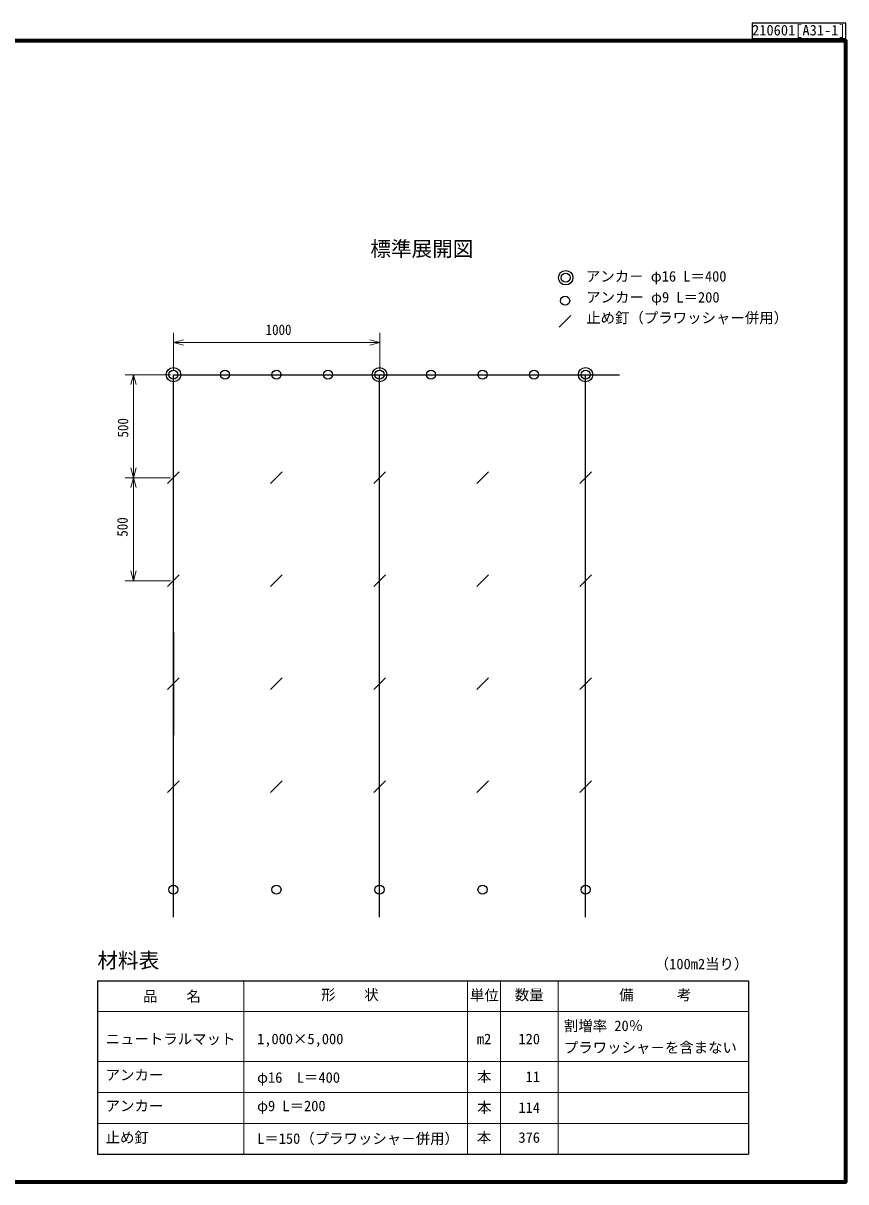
# Model space of a CAD drawing. Units: millimetres, scale not verified. Extents: x 200 to 8200, y 200 to 5825.
# Drawn here: x 4208 to 8200, y 200 to 5825 of the extents above; entities that cross this region are included whole.
import ezdxf
from ezdxf.enums import TextEntityAlignment as Align

# ---------------------------------------------------------------- set-up
doc = ezdxf.new("R2010")
doc.units = ezdxf.units.MM
doc.header["$LTSCALE"] = 20
for name, color, linetype, lineweight in [('C-DOC', 3, 'Continuous', 25), ('C-MTR-FRAM', 5, 'Continuous', 25), ('C-MTR-LINE', 5, 'Continuous', 13), ('C-STR', 7, 'Continuous', 25), ('C-STR-DIM', 1, 'Continuous', 13), ('C-STR-TXT', 7, 'Continuous', 25), ('C-TTL', 2, 'Continuous', 70)]:
    doc.layers.add(name, color=color, linetype=linetype, lineweight=lineweight)
for name, color, linetype in [('C-MTR', 5, 'Continuous'), ('C-MTR-TXT', 5, 'Continuous'), ('C-TTL-TXT', 3, 'Continuous')]:
    doc.layers.add(name, color=color, linetype=linetype)
doc.styles.add('ＭＳ ゴシック', font='')
doc.styles.get('ＭＳ ゴシック').set_extended_font_data('MS Gothic')

msp = doc.modelspace()

# ---------------------------------------------------------------- linework, layer by layer
at = {"layer": 'C-DOC'}
for p, q in [((7745, 5825), (7745, 5750)), ((8200, 5825), (7745, 5825)), ((8200, 5750), (8200, 5825)), ((7745, 5750), (8200, 5750))]:
    msp.add_line(p, q, dxfattribs=at)
at = {"layer": 'C-MTR-FRAM'}
for p, q in [((4567.68, 1176.56), (7727.64, 1176.56)), ((4567.68, 1176.56), (4567.68, 333.69)), ((7727.64, 1176.56), (7727.64, 333.69)), ((4567.68, 333.69), (7727.64, 333.69))]:
    msp.add_line(p, q, dxfattribs=at)
at = {"layer": 'C-MTR-LINE'}
for p, q in [((5278.83, 1176.56), (5278.83, 333.69)), ((6364.53, 1176.56), (6364.53, 333.69)), ((6524.53, 1176.56), (6524.53, 333.69)), ((6804.53, 1176.56), (6804.53, 333.69)), ((4567.68, 1026.56), (7727.64, 1026.56)), ((4567.68, 783.69), (7068.83, 783.69)), ((4567.68, 783.69), (7727.64, 783.69)), ((4567.68, 633.69), (7727.64, 633.69)), ((4567.68, 633.69), (7727.64, 633.69)), ((4567.68, 483.69), (7727.64, 483.69))]:
    msp.add_line(p, q, dxfattribs=at)
at = {"layer": 'C-STR'}
for p, q in [((4936.87, 4118.49), (7101.1, 4118.49)), ((4936.87, 1484.4), (4936.87, 4118.49)), ((5936.87, 1484.4), (5936.87, 4118.49)), ((6936.87, 1814.49), (6936.87, 4118.49)), ((6936.87, 1484.4), (6936.87, 4118.49)), ((4908.59, 3590.21), (4965.16, 3646.78)), ((5408.59, 3590.21), (5465.16, 3646.78)), ((5908.59, 3590.21), (5965.16, 3646.78)), ((6408.59, 3590.21), (6465.16, 3646.78)), ((6908.59, 3590.21), (6965.16, 3646.78)), ((4908.59, 3090.21), (4965.16, 3146.78)), ((5408.59, 3090.21), (5465.16, 3146.78)), ((5908.59, 3090.21), (5965.16, 3146.78)), ((6408.59, 3090.21), (6465.16, 3146.78)), ((6908.59, 3090.21), (6965.16, 3146.78)), ((4908.59, 2590.21), (4965.16, 2646.78)), ((5408.59, 2590.21), (5465.16, 2646.78)), ((5908.59, 2590.21), (5965.16, 2646.78)), ((6408.59, 2590.21), (6465.16, 2646.78)), ((6908.59, 2590.21), (6965.16, 2646.78)), ((4908.59, 2090.21), (4965.16, 2146.78)), ((5408.59, 2090.21), (5465.16, 2146.78)), ((5908.59, 2090.21), (5965.16, 2146.78)), ((6408.59, 2090.21), (6465.16, 2146.78)), ((6908.59, 2090.21), (6965.16, 2146.78))]:
    msp.add_line(p, q, dxfattribs=at)
at = {"layer": 'C-STR', "color": 1}
msp.add_line((4936.87, 2868.49), (4936.87, 2368.49), dxfattribs=at)
at = {"layer": 'C-STR'}
for centre, radius in [((4936.87, 4118.49), 35), ((4936.87, 4118.49), 22), ((5186.87, 4118.49), 22), ((5436.87, 4118.49), 22), ((5686.87, 4118.49), 22), ((5936.87, 4118.49), 35), ((5936.87, 4118.49), 22), ((6186.87, 4118.49), 22), ((6436.87, 4118.49), 22), ((6686.87, 4118.49), 22), ((6936.87, 4118.49), 35), ((6936.87, 4118.49), 22), ((4936.87, 1618.49), 22), ((5436.87, 1618.49), 22), ((5936.87, 1618.49), 22), ((6436.87, 1618.49), 22), ((6936.87, 1618.49), 22)]:
    msp.add_circle(centre, radius, dxfattribs=at)
at = {"layer": 'C-STR-DIM'}
for p, q in [((4937.83, 4140.46), (4937.83, 4321.47)), ((4937.83, 4275.47), (4986.13, 4288.41)), ((4937.83, 4275.47), (4986.13, 4262.53)), ((4937.83, 4275.47), (5937.83, 4275.47)), ((5937.83, 4275.47), (5889.53, 4288.41)), ((5937.83, 4275.47), (5889.53, 4262.53)), ((5937.83, 4321.47), (5937.83, 4140.47)), ((4922.87, 4118.49), (4702.87, 4118.49)), ((4742.87, 4118.49), (4729.93, 4070.2)), ((4742.87, 4118.49), (4755.81, 4070.2)), ((4742.87, 4118.49), (4742.87, 3618.49)), ((4742.87, 3618.49), (4729.93, 3666.79)), ((4742.87, 3618.49), (4755.81, 3666.79)), ((4922.87, 3618.49), (4702.87, 3618.49)), ((4742.87, 3618.49), (4729.93, 3570.2)), ((4742.87, 3618.49), (4755.81, 3570.2)), ((4742.87, 3618.49), (4742.87, 3118.49)), ((4742.87, 3118.49), (4729.93, 3166.79)), ((4742.87, 3118.49), (4755.81, 3166.79)), ((4922.87, 3118.49), (4702.87, 3118.49))]:
    msp.add_line(p, q, dxfattribs=at)
at = {"layer": 'C-STR-TXT'}
msp.add_line((6809.52, 4349.16), (6866.09, 4405.72), dxfattribs=at)
for centre, radius in [((6840.51, 4589.07), 35), ((6840.51, 4589.07), 22), ((6837.8, 4477.44), 22)]:
    msp.add_circle(centre, radius, dxfattribs=at)
at = {"layer": 'C-TTL'}
msp.add_lwpolyline([(200, 200), (8200, 200), (8200, 5740), (200, 5740)], close=True, dxfattribs=at)

# ---------------------------------------------------------------- texts
at = {"layer": 'C-DOC', "style": 'ＭＳ ゴシック'}
msp.add_text('210601[A31-1]', height=51.32, dxfattribs=at).set_placement((7745, 5750), align=Align.BOTTOM_LEFT)
at = {"layer": 'C-MTR', "style": 'ＭＳ ゴシック'}
msp.add_text('材料表', height=73.31, dxfattribs=at).set_placement((4567.68, 1216.56), align=Align.BOTTOM_LEFT)
at = {"layer": 'C-MTR-TXT', "style": 'ＭＳ ゴシック'}
for s, p in [('（100m2当り）', (7272.64, 1216.56)), ('\u3000品\u3000\u3000名\u3000', (4719.73, 1059.46)), ('\u3000形\u3000\u3000状\u3000', (5583.03, 1067.1)), ('単位', (6376.04, 1065.14)), ('数量', (6593.53, 1066.56)), ('\u3000備\u3000\u3000\u3000考\u3000', (7030.3, 1066.21)), ('割増率 20％', (6831.53, 916.56)), ('ニュートラルマット', (4607.68, 852.63)), ('1,000×5,000', (5342.69, 852.79)), ('m2', (6409.53, 852.63)), ('プラワッシャ－を含まない', (6831.53, 810.89)), ('アンカー', (4607.68, 677.85)), ('φ16\u3000L＝400', (5342.69, 665.54)), ('本', (6410.45, 669.54)), ('アンカー', (4607.68, 527.85)), ('φ9 L＝200', (5342.69, 527.54)), ('本', (6410.45, 519.54)), ('止め釘', (4607.68, 374.16)), ('L＝150（プラワッシャ－併用）', (5342.69, 368.97)), ('本', (6409.45, 374.54))]:
    msp.add_text(s, height=51.32, dxfattribs=at).set_placement(p, align=Align.BOTTOM_LEFT)
for s, p in [('120', (6715.78, 852.63)), ('11', (6715.78, 669.54)), ('114', (6715.78, 519.54)), ('376', (6715.78, 374.16))]:
    msp.add_text(s, height=51.32, dxfattribs=at).set_placement(p, align=Align.BOTTOM_RIGHT)
at = {"layer": 'C-STR-DIM', "color": 7, "style": 'ＭＳ ゴシック', "width": 0.9}
msp.add_text('1000', height=51.32, dxfattribs=at).set_placement((5384.17, 4295.47), align=Align.BOTTOM_LEFT)
for p in [(4732.87, 3813.38), (4730.22, 3331.92)]:
    msp.add_text('500', height=51.32, rotation=90, dxfattribs=at).set_placement(p, align=Align.BOTTOM_LEFT)
at = {"layer": 'C-STR-TXT', "style": 'ＭＳ ゴシック'}
for s, p in [('アンカ－ φ16 L＝400', (6938.51, 4555.07)), ('アンカー φ9 L＝200', (6939.8, 4453.44)), ('止め釘（プラワッシャー併用）', (6939.8, 4353.44))]:
    msp.add_text(s, height=51.32, dxfattribs=at).set_placement(p, align=Align.BOTTOM_LEFT)
at = {"layer": 'C-TTL-TXT', "color": 7, "style": 'ＭＳ ゴシック'}
msp.add_text('標準展開図', height=73.31, dxfattribs=at).set_placement((5892.45, 4729.38), align=Align.MIDDLE_LEFT)

doc.saveas('drawing.dxf')
